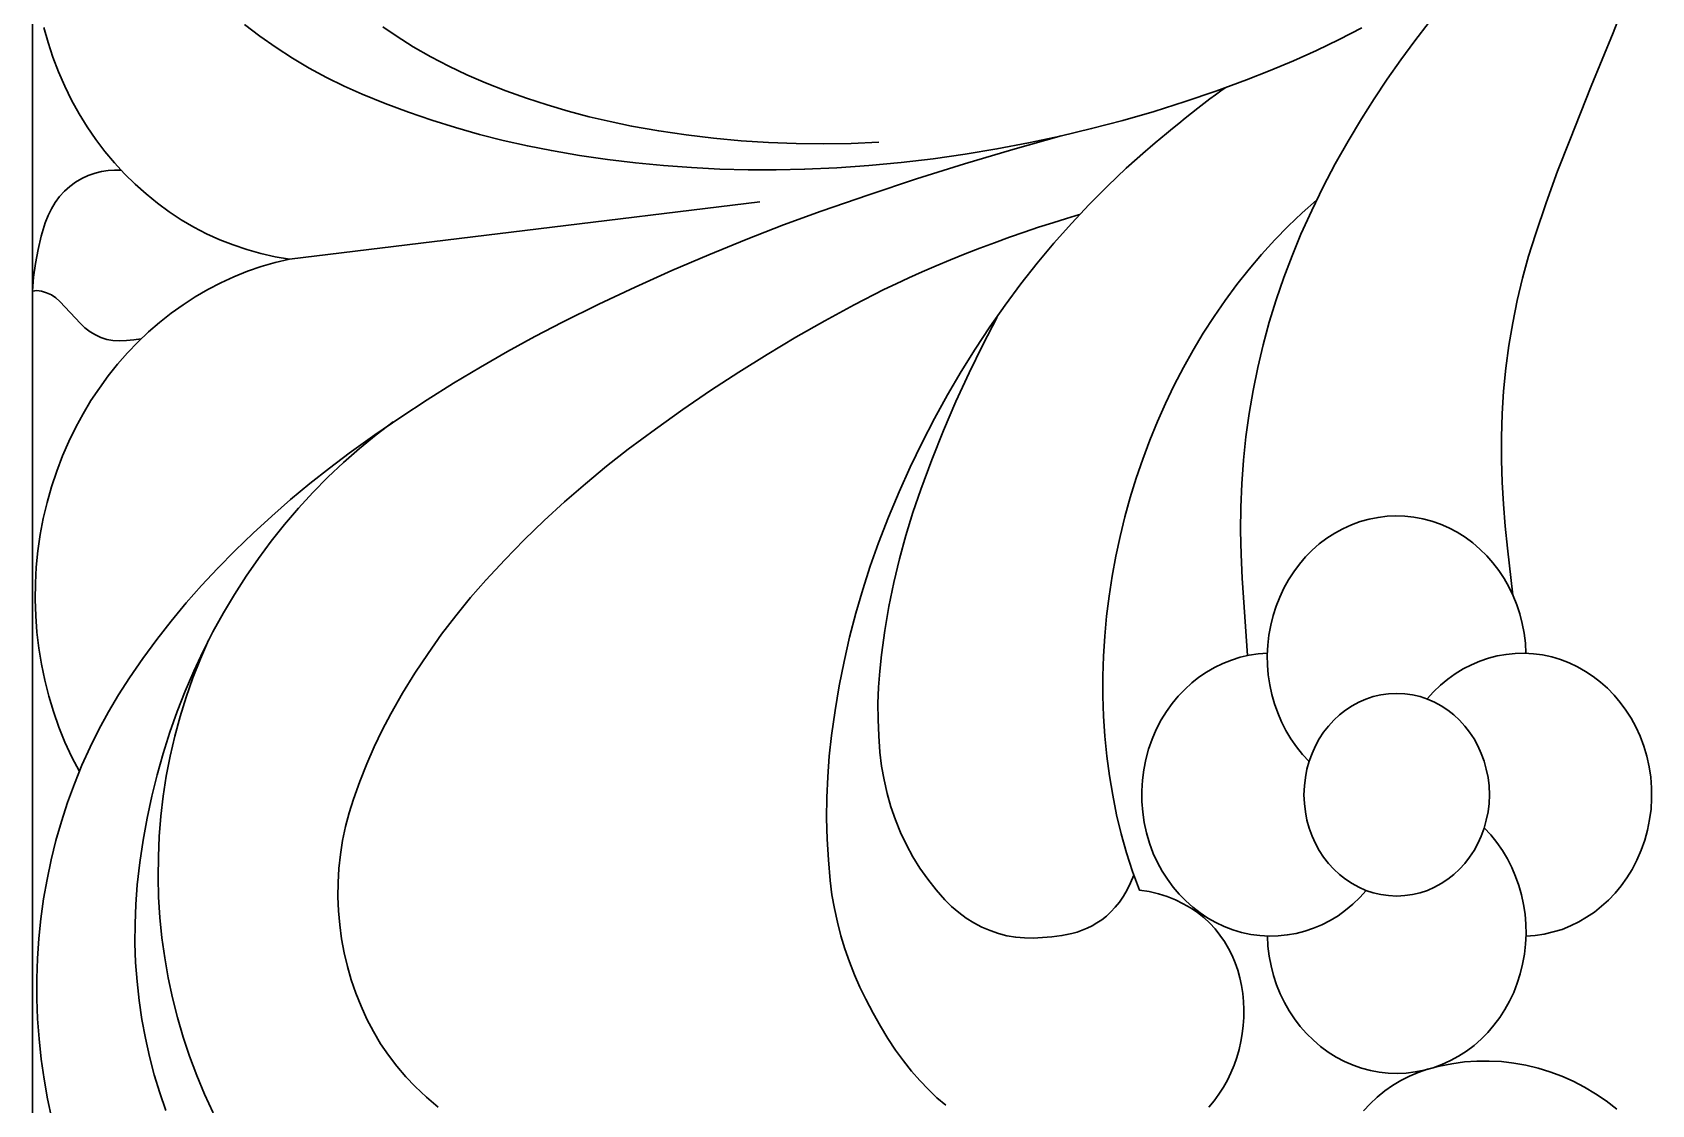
# Model space of a CAD drawing. Header units: millimetres. Extents: x 5940 to 9066, y 1327 to 3250.
# Drawn here: x 6726.5 to 6886.8, y 1673.6 to 1779.8 of the extents above; entities that cross this region are included whole.
import ezdxf

# ---------------------------------------------------------------- set-up
doc = ezdxf.new("R2010")
doc.units = ezdxf.units.MM
doc.layers.add('Default Layer', color=7, linetype='Continuous', lineweight=30)

msp = doc.modelspace()

# ---------------------------------------------------------------- linework, layer by layer
at = {"layer": 'Default Layer', "color": 18, "lineweight": 30, "true_color": 0x000000}
for points in [[(6884.05, 1782.55), (6882.95, 1779.77), (6882.95, 1779.77), (6880.79, 1774.47), (6878.66, 1769.14), (6878.66, 1769.14), (6877.47, 1766.05), (6876.33, 1762.93), (6875.26, 1759.79), (6875.26, 1759.79), (6874.59, 1757.63), (6873.99, 1755.45), (6873.47, 1753.25), (6873.02, 1751.03), (6872.64, 1748.79), (6872.34, 1746.55), (6872.12, 1744.29), (6871.98, 1742.02), (6871.9, 1739.74), (6871.91, 1737.46), (6871.91, 1737.46), (6871.98, 1735.27), (6872.1, 1733.08), (6872.27, 1730.9), (6872.5, 1728.72), (6872.5, 1728.72), (6873.03, 1724.09)], [(6747.49, 1780.58), (6749.04, 1779.41), (6750.63, 1778.3), (6752.25, 1777.25), (6753.92, 1776.26), (6755.63, 1775.34), (6757.37, 1774.48), (6759.15, 1773.69), (6759.15, 1773.69), (6761.43, 1772.77), (6763.73, 1771.9), (6766.05, 1771.11), (6768.39, 1770.37), (6770.75, 1769.7), (6773.11, 1769.1), (6775.5, 1768.56), (6777.89, 1768.09), (6777.89, 1768.09), (6780.65, 1767.62), (6783.42, 1767.22), (6786.2, 1766.88), (6788.98, 1766.61), (6791.76, 1766.41), (6794.55, 1766.27), (6797.34, 1766.2), (6800.14, 1766.19), (6802.93, 1766.25), (6802.93, 1766.25), (6806.12, 1766.4), (6809.31, 1766.62), (6812.49, 1766.92), (6815.66, 1767.29), (6818.82, 1767.74), (6821.97, 1768.26), (6825.11, 1768.86), (6828.23, 1769.53), (6831.35, 1770.27), (6834.45, 1771.09), (6837.53, 1771.98), (6840.6, 1772.95), (6843.64, 1773.99), (6846.67, 1775.1), (6846.67, 1775.1), (6849, 1776.02), (6851.31, 1776.99), (6853.59, 1778.02), (6855.86, 1779.11), (6858.1, 1780.25)], [(6864.76, 1780.81), (6863.34, 1778.96), (6861.95, 1777.08), (6860.6, 1775.17), (6859.3, 1773.21), (6858.04, 1771.23), (6858.04, 1771.23), (6856.72, 1769.03), (6855.46, 1766.79), (6854.26, 1764.5), (6853.13, 1762.18), (6852.06, 1759.82), (6852.06, 1759.82), (6851.18, 1757.69), (6850.36, 1755.52), (6849.61, 1753.33), (6848.93, 1751.12), (6848.33, 1748.88), (6847.79, 1746.62), (6847.33, 1744.35), (6846.94, 1742.06), (6846.62, 1739.76), (6846.37, 1737.44), (6846.2, 1735.11), (6846.1, 1732.78), (6846.08, 1730.44), (6846.13, 1728.1), (6846.25, 1725.76), (6846.25, 1725.76), (6846.77, 1718.1)], [(6727.64, 1780.27), (6728.06, 1778.79), (6728.54, 1777.33), (6729.09, 1775.89), (6729.71, 1774.47), (6729.71, 1774.47), (6730.4, 1773.08), (6731.14, 1771.74), (6731.94, 1770.45), (6732.79, 1769.21), (6733.69, 1768.02), (6734.64, 1766.89), (6735.63, 1765.8), (6736.68, 1764.77), (6737.76, 1763.8), (6738.89, 1762.89), (6740.05, 1762.04), (6741.25, 1761.25), (6742.49, 1760.53), (6743.76, 1759.86), (6745.06, 1759.27), (6746.39, 1758.75), (6747.74, 1758.29), (6749.12, 1757.91), (6750.53, 1757.59), (6751.95, 1757.36)], [(6810.29, 1768.94), (6807.56, 1768.81), (6804.83, 1768.76), (6802.1, 1768.79), (6799.37, 1768.89), (6796.65, 1769.06), (6793.93, 1769.32), (6791.21, 1769.64), (6788.51, 1770.05), (6785.81, 1770.52), (6785.81, 1770.52), (6783.7, 1770.96), (6781.61, 1771.45), (6779.53, 1772), (6777.46, 1772.62), (6775.41, 1773.29), (6773.37, 1774.01), (6771.35, 1774.8), (6771.35, 1774.8), (6769.52, 1775.59), (6767.72, 1776.45), (6765.95, 1777.38), (6764.21, 1778.38), (6762.51, 1779.46), (6762.51, 1779.46), (6761.2, 1780.36)], [(6844.62, 1774.34), (6844.14, 1774), (6843.61, 1773.62), (6843.04, 1773.21), (6842.45, 1772.76), (6841.85, 1772.29), (6841.22, 1771.8), (6840.6, 1771.3), (6839.97, 1770.79), (6839.36, 1770.29), (6838.76, 1769.8), (6838.19, 1769.32), (6837.65, 1768.87), (6837.15, 1768.44), (6836.69, 1768.05), (6836.69, 1768.05), (6834.78, 1766.34), (6832.92, 1764.58), (6831.1, 1762.75), (6829.34, 1760.87), (6827.62, 1758.93), (6825.96, 1756.94), (6824.34, 1754.9), (6822.78, 1752.8), (6821.27, 1750.65), (6819.82, 1748.45), (6818.42, 1746.21), (6817.08, 1743.92), (6815.8, 1741.58), (6814.57, 1739.2), (6813.4, 1736.77), (6812.29, 1734.31), (6811.24, 1731.8), (6810.25, 1729.26), (6810.25, 1729.26), (6809.44, 1726.96), (6808.69, 1724.64), (6808, 1722.29), (6807.39, 1719.92), (6806.84, 1717.52), (6806.36, 1715.1), (6805.95, 1712.65), (6805.6, 1710.19), (6805.6, 1710.19), (6805.38, 1708.16), (6805.23, 1706.11), (6805.14, 1704.05), (6805.12, 1702), (6805.17, 1699.93), (6805.29, 1697.87), (6805.47, 1695.82), (6805.47, 1695.82), (6805.65, 1694.42), (6805.89, 1693.05), (6806.18, 1691.7), (6806.53, 1690.36), (6806.92, 1689.06), (6807.37, 1687.77), (6807.87, 1686.51), (6808.41, 1685.28), (6808.99, 1684.08), (6808.99, 1684.08), (6809.71, 1682.71), (6810.44, 1681.42), (6811.19, 1680.2), (6811.95, 1679.05), (6812.73, 1677.97), (6813.53, 1676.96), (6814.35, 1676.02), (6815.19, 1675.14), (6816.04, 1674.33), (6816.93, 1673.58)], [(6828.34, 1769.57), (6823.55, 1768.22), (6818.78, 1766.79), (6814.03, 1765.3), (6809.29, 1763.73), (6804.58, 1762.09), (6804.58, 1762.09), (6800.85, 1760.73), (6797.15, 1759.29), (6793.46, 1757.79), (6789.8, 1756.22), (6786.17, 1754.58), (6782.56, 1752.88), (6778.98, 1751.1), (6778.98, 1751.1), (6776.24, 1749.68), (6773.53, 1748.21), (6770.85, 1746.67), (6768.2, 1745.08), (6765.57, 1743.43), (6762.98, 1741.72), (6760.41, 1739.96), (6757.88, 1738.14), (6757.88, 1738.14), (6755.91, 1736.66), (6753.97, 1735.13), (6752.07, 1733.55), (6750.21, 1731.91), (6748.38, 1730.23), (6746.59, 1728.5), (6744.83, 1726.73), (6744.83, 1726.73), (6743.26, 1725.04), (6741.73, 1723.31), (6740.25, 1721.52), (6738.82, 1719.69), (6737.44, 1717.81), (6736.11, 1715.89), (6736.11, 1715.89), (6735.04, 1714.23), (6734.04, 1712.53), (6733.1, 1710.8), (6732.23, 1709.03), (6731.42, 1707.24), (6730.68, 1705.42), (6730, 1703.57), (6729.39, 1701.69), (6728.85, 1699.8), (6728.37, 1697.89), (6727.96, 1695.95), (6727.62, 1694.01), (6727.35, 1692.05), (6727.15, 1690.08), (6727.01, 1688.1), (6726.95, 1686.12), (6726.95, 1684.13), (6727.02, 1682.14), (6727.17, 1680.15), (6727.38, 1678.16), (6727.67, 1676.18), (6728.02, 1674.21), (6728.45, 1672.24)], [(6735.31, 1766.15), (6734.65, 1766.16), (6734, 1766.11), (6733.36, 1766.01), (6732.72, 1765.86), (6732.72, 1765.86), (6732.04, 1765.63), (6731.4, 1765.34), (6730.79, 1764.97), (6730.22, 1764.55), (6729.69, 1764.07), (6729.21, 1763.54), (6728.77, 1762.96), (6728.39, 1762.33), (6728.06, 1761.66), (6727.79, 1760.95), (6727.79, 1760.95), (6727.39, 1759.63), (6727.07, 1758.29), (6726.81, 1756.93), (6726.63, 1755.56), (6726.51, 1754.17), (6726.51, 1754.17), (6726.74, 1754.22), (6726.97, 1754.23), (6726.97, 1754.23), (6727.19, 1754.21), (6727.42, 1754.17), (6727.42, 1754.17), (6727.92, 1754.02), (6728.39, 1753.8), (6728.84, 1753.51), (6729.24, 1753.15), (6729.24, 1753.15), (6730.26, 1752.08), (6731.27, 1750.99), (6731.27, 1750.99), (6731.72, 1750.54), (6732.22, 1750.16), (6732.75, 1749.84), (6733.3, 1749.58), (6733.89, 1749.4), (6734.49, 1749.29), (6735.1, 1749.26), (6735.1, 1749.26), (6735.83, 1749.28), (6736.56, 1749.35), (6737.28, 1749.45)], [(6798.52, 1763.01), (6775.24, 1760.18), (6775.24, 1760.18), (6751.95, 1757.36), (6751.95, 1757.36), (6750.54, 1757.02), (6749.16, 1756.62), (6747.8, 1756.15), (6746.46, 1755.61), (6745.16, 1755.01), (6743.88, 1754.34), (6742.63, 1753.62), (6741.42, 1752.83), (6740.25, 1751.99), (6739.11, 1751.09), (6738.01, 1750.14), (6736.95, 1749.13), (6735.93, 1748.07), (6734.95, 1746.96), (6734.03, 1745.8), (6733.14, 1744.59), (6732.31, 1743.34), (6731.53, 1742.04), (6730.8, 1740.7), (6730.12, 1739.31), (6729.5, 1737.89), (6729.5, 1737.89), (6728.92, 1736.37), (6728.41, 1734.82), (6727.96, 1733.25), (6727.59, 1731.67), (6727.29, 1730.08), (6727.06, 1728.48), (6726.9, 1726.87), (6726.81, 1725.26), (6726.79, 1723.65), (6726.84, 1722.03), (6726.96, 1720.43), (6727.15, 1718.83), (6727.41, 1717.24), (6727.74, 1715.66), (6728.13, 1714.1), (6728.6, 1712.55), (6729.14, 1711.03), (6729.74, 1709.53), (6730.42, 1708.06), (6731.16, 1706.62)], [(6842.96, 1673.39), (6843.47, 1674.02), (6843.95, 1674.68), (6844.39, 1675.37), (6844.78, 1676.08), (6845.14, 1676.81), (6845.45, 1677.56), (6845.72, 1678.32), (6845.94, 1679.09), (6846.12, 1679.88), (6846.26, 1680.67), (6846.36, 1681.47), (6846.41, 1682.27), (6846.42, 1683.07), (6846.39, 1683.87), (6846.31, 1684.66), (6846.19, 1685.44), (6846.02, 1686.21), (6845.8, 1686.96), (6845.55, 1687.7), (6845.24, 1688.42), (6844.89, 1689.11), (6844.5, 1689.78), (6844.05, 1690.42), (6843.57, 1691.04), (6843.03, 1691.61), (6842.45, 1692.16), (6841.82, 1692.66), (6841.14, 1693.13), (6840.42, 1693.54), (6839.64, 1693.92), (6838.82, 1694.24), (6837.96, 1694.51), (6837.04, 1694.73), (6836.07, 1694.89), (6836.07, 1694.89), (6835.4, 1696.72), (6834.81, 1698.57), (6834.28, 1700.45), (6833.82, 1702.35), (6833.43, 1704.27), (6833.11, 1706.21), (6832.85, 1708.16), (6832.65, 1710.12), (6832.53, 1712.09), (6832.46, 1714.07), (6832.46, 1716.05), (6832.52, 1718.04), (6832.64, 1720.02), (6832.83, 1722.01), (6833.07, 1723.99), (6833.38, 1725.96), (6833.74, 1727.93), (6834.16, 1729.89), (6834.64, 1731.83), (6835.17, 1733.75), (6835.76, 1735.66), (6836.41, 1737.55), (6837.11, 1739.42), (6837.86, 1741.26), (6838.67, 1743.07), (6839.52, 1744.86), (6840.43, 1746.61), (6841.39, 1748.33), (6842.4, 1750.02), (6843.46, 1751.67), (6844.57, 1753.27), (6845.72, 1754.84), (6846.93, 1756.35), (6848.17, 1757.82), (6849.47, 1759.25), (6850.8, 1760.61), (6852.19, 1761.93), (6853.61, 1763.19)], [(6766.66, 1673.41), (6765.51, 1674.39), (6764.4, 1675.43), (6764.4, 1675.43), (6763.46, 1676.41), (6762.58, 1677.45), (6761.75, 1678.54), (6760.98, 1679.68), (6760.26, 1680.87), (6760.26, 1680.87), (6759.62, 1682.11), (6759.04, 1683.38), (6758.52, 1684.68), (6758.07, 1686), (6757.69, 1687.33), (6757.37, 1688.69), (6757.11, 1690.06), (6756.93, 1691.44), (6756.81, 1692.83), (6756.76, 1694.23), (6756.77, 1695.63), (6756.85, 1697.02), (6757, 1698.42), (6757.22, 1699.81), (6757.51, 1701.18), (6757.86, 1702.55), (6758.28, 1703.9), (6758.28, 1703.9), (6758.91, 1705.65), (6759.6, 1707.37), (6760.34, 1709.06), (6761.14, 1710.72), (6762, 1712.34), (6762, 1712.34), (6763.16, 1714.38), (6764.38, 1716.37), (6765.67, 1718.31), (6767.01, 1720.21), (6768.42, 1722.05), (6769.88, 1723.84), (6771.39, 1725.57), (6771.39, 1725.57), (6773.27, 1727.59), (6775.2, 1729.56), (6777.17, 1731.47), (6779.18, 1733.32), (6781.24, 1735.12), (6783.34, 1736.85), (6785.49, 1738.53), (6785.49, 1738.53), (6788.17, 1740.52), (6790.89, 1742.46), (6793.64, 1744.34), (6796.42, 1746.15), (6799.23, 1747.91), (6802.08, 1749.61), (6804.95, 1751.24), (6807.86, 1752.82), (6810.79, 1754.33), (6810.79, 1754.33), (6812, 1754.92), (6813.27, 1755.51), (6814.59, 1756.1), (6815.97, 1756.7), (6817.38, 1757.28), (6818.82, 1757.86), (6820.28, 1758.43), (6821.75, 1758.98), (6823.22, 1759.51), (6824.67, 1760.02), (6826.1, 1760.5), (6827.5, 1760.95), (6828.86, 1761.38), (6830.16, 1761.76)], [(6821.99, 1751.62), (6820.57, 1748.87), (6819.21, 1746.08), (6817.92, 1743.25), (6816.7, 1740.38), (6815.53, 1737.48), (6814.43, 1734.54), (6814.43, 1734.54), (6813.66, 1732.28), (6812.96, 1729.99), (6812.33, 1727.67), (6811.77, 1725.33), (6811.29, 1722.96), (6810.88, 1720.58), (6810.54, 1718.17), (6810.54, 1718.17), (6810.37, 1716.57), (6810.26, 1714.97), (6810.2, 1713.37), (6810.21, 1711.76), (6810.27, 1710.15), (6810.39, 1708.54), (6810.39, 1708.54), (6810.56, 1707.16), (6810.8, 1705.79), (6811.1, 1704.45), (6811.48, 1703.14), (6811.93, 1701.85), (6812.44, 1700.59), (6813.02, 1699.37), (6813.66, 1698.19), (6814.36, 1697.05), (6815.13, 1695.96), (6815.95, 1694.92), (6816.82, 1693.93), (6816.82, 1693.93), (6817.49, 1693.26), (6818.2, 1692.66), (6818.93, 1692.12), (6819.7, 1691.64), (6820.49, 1691.22), (6821.3, 1690.87), (6822.13, 1690.59), (6822.97, 1690.37), (6823.83, 1690.22), (6824.69, 1690.15), (6825.56, 1690.14), (6825.56, 1690.14), (6826.01, 1690.16), (6826.47, 1690.18), (6826.94, 1690.21), (6827.42, 1690.25), (6827.91, 1690.31), (6828.4, 1690.38), (6828.9, 1690.48), (6829.4, 1690.59), (6829.91, 1690.73), (6830.41, 1690.91), (6830.9, 1691.11), (6831.39, 1691.35), (6831.87, 1691.63), (6832.35, 1691.95), (6832.81, 1692.31), (6833.25, 1692.72), (6833.68, 1693.19), (6834.1, 1693.7), (6834.49, 1694.28), (6834.86, 1694.91), (6835.21, 1695.61), (6835.53, 1696.37)], [(6762.21, 1741.23), (6760.53, 1739.95), (6758.89, 1738.61), (6757.3, 1737.21), (6755.77, 1735.76), (6754.28, 1734.25), (6752.85, 1732.69), (6751.47, 1731.08), (6750.15, 1729.42), (6748.88, 1727.71), (6747.67, 1725.96), (6746.51, 1724.16), (6745.42, 1722.32), (6744.38, 1720.44), (6743.4, 1718.53), (6742.48, 1716.57), (6741.63, 1714.58), (6740.84, 1712.56), (6740.11, 1710.51), (6739.45, 1708.42), (6738.85, 1706.31), (6738.32, 1704.17), (6737.86, 1702.01), (6737.47, 1699.82), (6737.15, 1697.61), (6736.9, 1695.39), (6736.9, 1695.39), (6736.75, 1693.46), (6736.67, 1691.54), (6736.66, 1689.63), (6736.73, 1687.72), (6736.87, 1685.82), (6737.08, 1683.94), (6737.35, 1682.08), (6737.7, 1680.23), (6738.11, 1678.4), (6738.58, 1676.59), (6739.13, 1674.81), (6739.73, 1673.05)], [(6874.33, 1718.33), (6874.28, 1719.32), (6874.15, 1720.31), (6873.97, 1721.27), (6873.72, 1722.22), (6873.42, 1723.14), (6873.06, 1724.03), (6872.64, 1724.9), (6872.17, 1725.72), (6871.65, 1726.52), (6871.07, 1727.27), (6870.45, 1727.98), (6869.78, 1728.64), (6869.07, 1729.25), (6868.31, 1729.81), (6868.31, 1729.81), (6867.51, 1730.31), (6866.7, 1730.74), (6865.86, 1731.11), (6865, 1731.4), (6864.13, 1731.64), (6863.25, 1731.8), (6862.36, 1731.9), (6861.47, 1731.93), (6860.58, 1731.89), (6859.69, 1731.78), (6858.81, 1731.6), (6857.93, 1731.36), (6857.07, 1731.05), (6856.22, 1730.66), (6856.22, 1730.66), (6855.4, 1730.22), (6854.62, 1729.71), (6853.88, 1729.15), (6853.18, 1728.53), (6852.52, 1727.87), (6851.91, 1727.16), (6851.35, 1726.4), (6850.83, 1725.61), (6850.37, 1724.77), (6849.96, 1723.9), (6849.6, 1723), (6849.31, 1722.07), (6849.07, 1721.11), (6848.89, 1720.13), (6848.89, 1720.13), (6848.78, 1719.13), (6848.73, 1718.14), (6848.75, 1717.15), (6848.83, 1716.18), (6848.98, 1715.21), (6849.18, 1714.26), (6849.44, 1713.33), (6849.77, 1712.42), (6850.15, 1711.53), (6850.58, 1710.68), (6851.07, 1709.86), (6851.62, 1709.07), (6852.22, 1708.32), (6852.87, 1707.62)], [(6743.96, 1719.64), (6743.14, 1717.78), (6742.4, 1715.9), (6741.73, 1713.99), (6741.13, 1712.06), (6740.6, 1710.12), (6740.15, 1708.15), (6739.77, 1706.18), (6739.46, 1704.19), (6739.23, 1702.19), (6739.07, 1700.19), (6738.98, 1698.18), (6738.96, 1696.17), (6739.01, 1694.17), (6739.14, 1692.16), (6739.34, 1690.16), (6739.62, 1688.17), (6739.96, 1686.19), (6740.38, 1684.23), (6740.87, 1682.28), (6741.44, 1680.34), (6742.07, 1678.43), (6742.78, 1676.54), (6743.56, 1674.67), (6744.41, 1672.83)], [(6848.74, 1718.33), (6847.83, 1718.26), (6846.93, 1718.13), (6846.04, 1717.93), (6845.18, 1717.66), (6844.34, 1717.32), (6843.52, 1716.93), (6842.73, 1716.47), (6841.97, 1715.96), (6841.25, 1715.39), (6840.56, 1714.76), (6839.91, 1714.08), (6839.31, 1713.35), (6838.75, 1712.56), (6838.24, 1711.73), (6838.24, 1711.73), (6837.75, 1710.8), (6837.33, 1709.83), (6836.98, 1708.84), (6836.71, 1707.83), (6836.5, 1706.8), (6836.37, 1705.76), (6836.3, 1704.71), (6836.31, 1703.66), (6836.4, 1702.61), (6836.55, 1701.57), (6836.78, 1700.54), (6837.08, 1699.52), (6837.45, 1698.52), (6837.45, 1698.52), (6837.86, 1697.63), (6838.33, 1696.77), (6838.84, 1695.96), (6839.4, 1695.19), (6840.01, 1694.48), (6840.66, 1693.81), (6841.35, 1693.19), (6842.08, 1692.63), (6842.84, 1692.12), (6843.64, 1691.67), (6844.46, 1691.28), (6845.32, 1690.96), (6846.19, 1690.7), (6847.09, 1690.5), (6847.09, 1690.5), (6848, 1690.38), (6848.91, 1690.33), (6849.81, 1690.35), (6850.7, 1690.44), (6851.59, 1690.6), (6852.46, 1690.82), (6853.31, 1691.11), (6854.14, 1691.46), (6854.95, 1691.88), (6855.73, 1692.35), (6856.48, 1692.89), (6857.2, 1693.49), (6857.88, 1694.14), (6858.53, 1694.85)], [(6874.33, 1690.34), (6875.25, 1690.4), (6876.15, 1690.53), (6877.03, 1690.74), (6877.9, 1691), (6878.74, 1691.34), (6879.55, 1691.73), (6880.34, 1692.19), (6881.1, 1692.7), (6881.82, 1693.28), (6882.51, 1693.9), (6883.16, 1694.58), (6883.77, 1695.32), (6884.32, 1696.1), (6884.84, 1696.93), (6884.84, 1696.93), (6885.32, 1697.86), (6885.74, 1698.83), (6886.09, 1699.82), (6886.37, 1700.83), (6886.57, 1701.86), (6886.71, 1702.9), (6886.77, 1703.95), (6886.76, 1705), (6886.68, 1706.05), (6886.52, 1707.09), (6886.29, 1708.13), (6885.99, 1709.14), (6885.62, 1710.14), (6885.62, 1710.14), (6885.21, 1711.04), (6884.75, 1711.89), (6884.23, 1712.7), (6883.67, 1713.47), (6883.06, 1714.19), (6882.41, 1714.86), (6881.72, 1715.47), (6880.99, 1716.04), (6880.23, 1716.54), (6879.43, 1716.99), (6878.61, 1717.38), (6877.76, 1717.71), (6876.88, 1717.97), (6875.98, 1718.16), (6875.98, 1718.16), (6875.07, 1718.28), (6874.17, 1718.33), (6873.26, 1718.31), (6872.37, 1718.22), (6871.49, 1718.07), (6870.62, 1717.84), (6869.76, 1717.55), (6868.93, 1717.2), (6868.12, 1716.79), (6867.34, 1716.31), (6866.59, 1715.77), (6865.87, 1715.18), (6865.19, 1714.52), (6864.54, 1713.81)], [(6861.54, 1714.36), (6860.74, 1714.33), (6859.97, 1714.22), (6859.22, 1714.04), (6858.49, 1713.8), (6857.79, 1713.49), (6857.12, 1713.13), (6856.48, 1712.71), (6855.88, 1712.23), (6855.32, 1711.7), (6854.79, 1711.13), (6854.31, 1710.51), (6853.88, 1709.85), (6853.49, 1709.16), (6853.16, 1708.42), (6852.88, 1707.66), (6852.66, 1706.86), (6852.5, 1706.04), (6852.4, 1705.2), (6852.36, 1704.33), (6852.36, 1704.33), (6852.4, 1703.47), (6852.5, 1702.62), (6852.66, 1701.8), (6852.88, 1701), (6853.16, 1700.24), (6853.49, 1699.5), (6853.88, 1698.81), (6854.31, 1698.15), (6854.79, 1697.53), (6855.32, 1696.96), (6855.88, 1696.43), (6856.48, 1695.96), (6857.12, 1695.54), (6857.79, 1695.17), (6858.49, 1694.86), (6859.22, 1694.62), (6859.97, 1694.45), (6860.74, 1694.34), (6861.54, 1694.3), (6861.54, 1694.3), (6862.33, 1694.34), (6863.1, 1694.45), (6863.85, 1694.62), (6864.58, 1694.86), (6865.28, 1695.17), (6865.95, 1695.54), (6866.59, 1695.96), (6867.19, 1696.43), (6867.76, 1696.96), (6868.28, 1697.53), (6868.76, 1698.15), (6869.19, 1698.81), (6869.58, 1699.5), (6869.91, 1700.24), (6870.19, 1701), (6870.41, 1701.8), (6870.58, 1702.62), (6870.68, 1703.47), (6870.71, 1704.33), (6870.71, 1704.33), (6870.68, 1705.2), (6870.58, 1706.04), (6870.41, 1706.86), (6870.19, 1707.66), (6869.91, 1708.42), (6869.58, 1709.16), (6869.19, 1709.85), (6868.76, 1710.51), (6868.28, 1711.13), (6867.76, 1711.7), (6867.19, 1712.23), (6866.59, 1712.71), (6865.95, 1713.13), (6865.28, 1713.49), (6864.58, 1713.8), (6863.85, 1714.04), (6863.1, 1714.22), (6862.33, 1714.33), (6861.54, 1714.36)], [(6848.74, 1690.34), (6848.8, 1689.34), (6848.92, 1688.35), (6849.1, 1687.39), (6849.35, 1686.44), (6849.65, 1685.52), (6850.01, 1684.63), (6850.43, 1683.77), (6850.9, 1682.94), (6851.43, 1682.15), (6852, 1681.39), (6852.62, 1680.69), (6853.29, 1680.02), (6854.01, 1679.41), (6854.77, 1678.85), (6854.77, 1678.85), (6855.56, 1678.35), (6856.38, 1677.92), (6857.22, 1677.56), (6858.07, 1677.26), (6858.94, 1677.03), (6859.82, 1676.86), (6860.71, 1676.76), (6861.6, 1676.74), (6862.49, 1676.77), (6863.38, 1676.88), (6864.27, 1677.06), (6865.14, 1677.3), (6866, 1677.62), (6866.85, 1678), (6866.85, 1678), (6867.67, 1678.45), (6868.45, 1678.95), (6869.19, 1679.51), (6869.89, 1680.13), (6870.55, 1680.79), (6871.16, 1681.5), (6871.73, 1682.26), (6872.24, 1683.06), (6872.71, 1683.89), (6873.12, 1684.76), (6873.47, 1685.66), (6873.77, 1686.59), (6874, 1687.55), (6874.18, 1688.54), (6874.18, 1688.54), (6874.29, 1689.53), (6874.34, 1690.52), (6874.32, 1691.51), (6874.24, 1692.49), (6874.1, 1693.45), (6873.89, 1694.4), (6873.63, 1695.34), (6873.31, 1696.24), (6872.93, 1697.13), (6872.49, 1697.98), (6872, 1698.81), (6871.45, 1699.59), (6870.85, 1700.34), (6870.2, 1701.04)], [(6883.32, 1673.2), (6882.27, 1674.01), (6882.27, 1674.01), (6881.21, 1674.73), (6880.12, 1675.38), (6879.01, 1675.96), (6877.87, 1676.46), (6876.71, 1676.9), (6875.53, 1677.26), (6874.33, 1677.55), (6873.13, 1677.76), (6871.91, 1677.9), (6870.69, 1677.96), (6869.46, 1677.95), (6868.24, 1677.87), (6867.01, 1677.7), (6865.79, 1677.46), (6864.58, 1677.15), (6864.58, 1677.15), (6863.67, 1676.84), (6862.79, 1676.47), (6861.95, 1676.04), (6861.13, 1675.55), (6860.36, 1675), (6859.62, 1674.39), (6858.92, 1673.73), (6858.26, 1673.03)]]:
    msp.add_lwpolyline(points, dxfattribs=at)
msp.add_polyline3d([(6726.51, 3072.11, 0), (6726.51, 2275.2, 0), (6726.51, 1478.3, 0)], dxfattribs=at)

doc.saveas('drawing.dxf')
